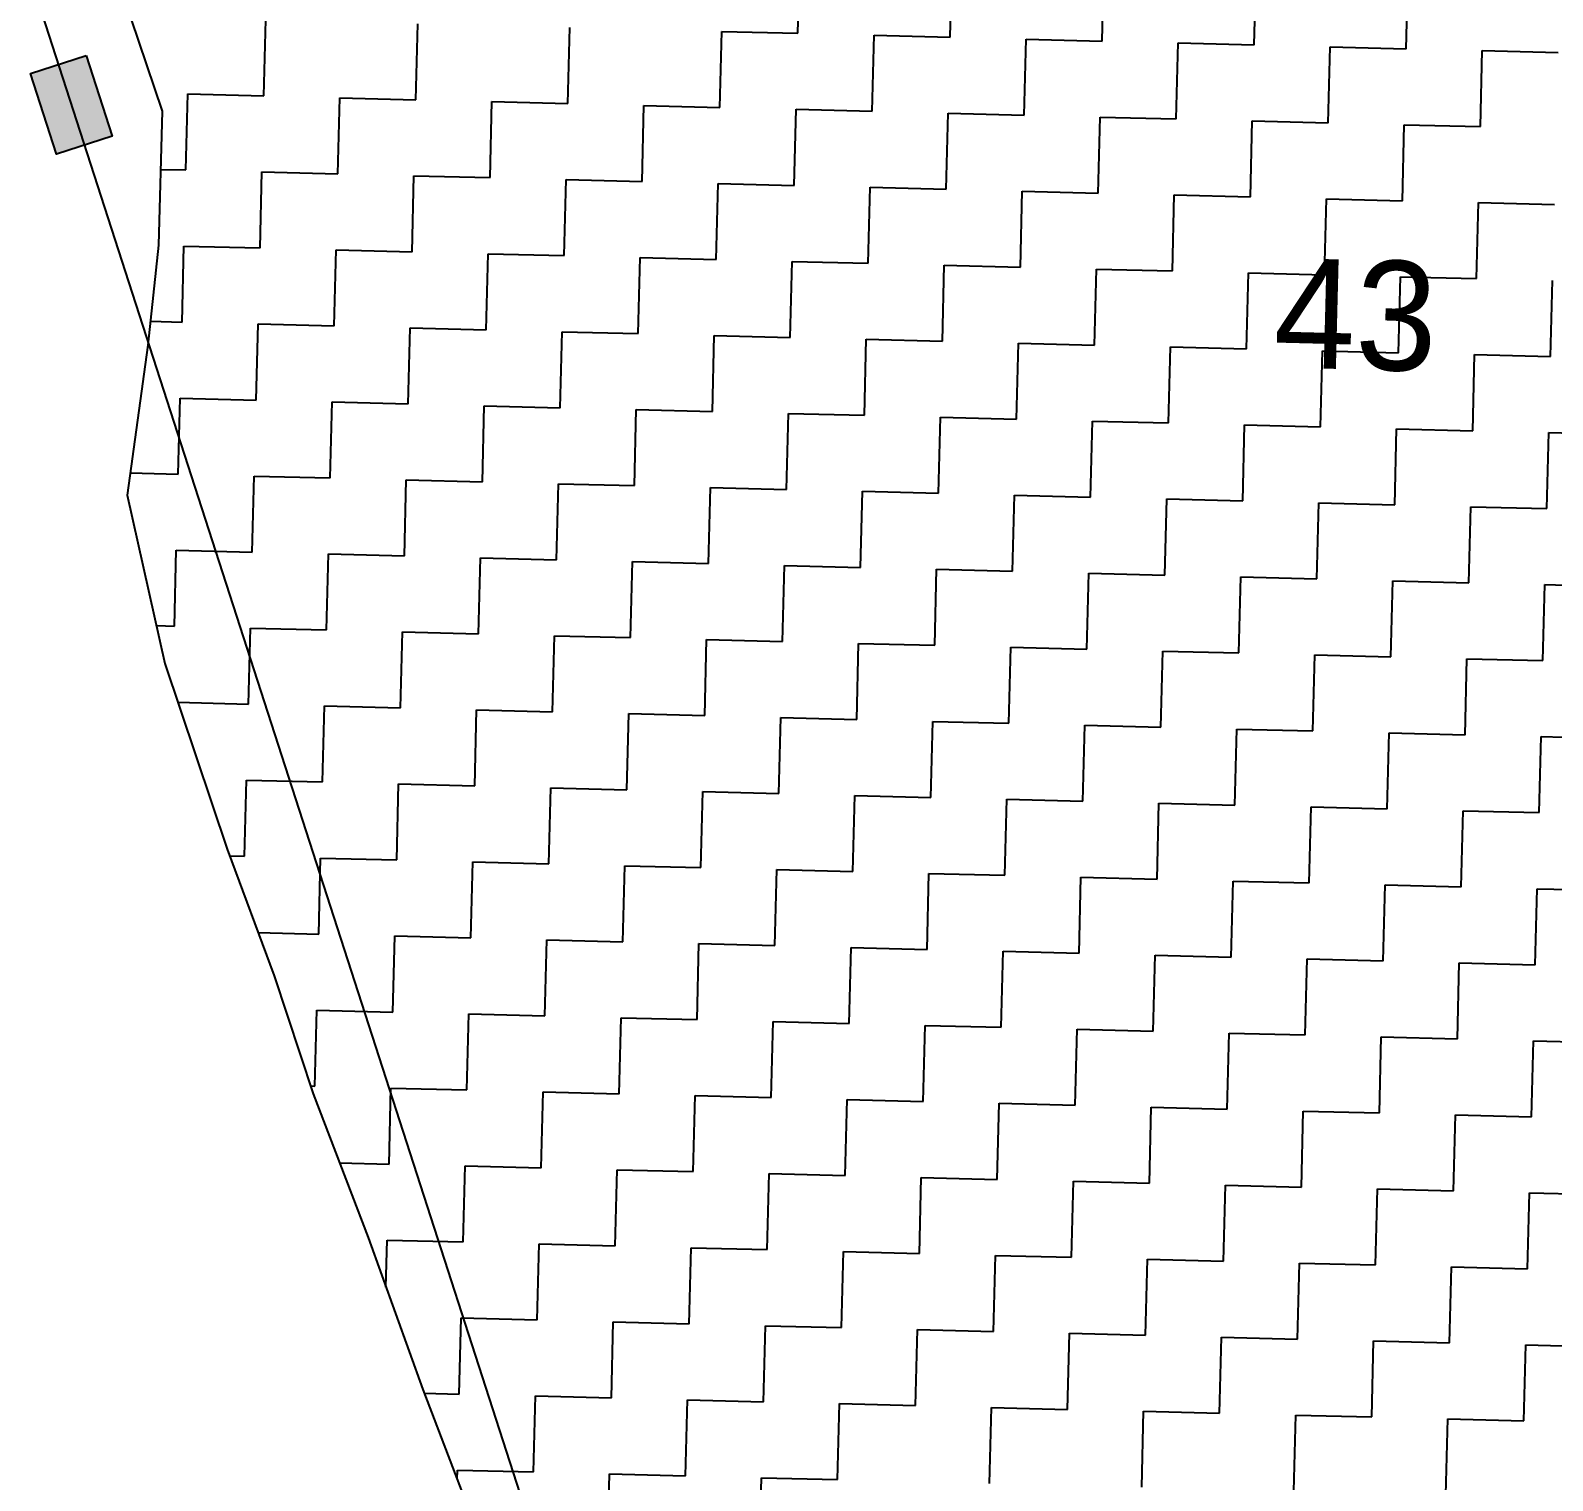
# Model space of a CAD drawing. Header units: metres. Extents: x 281733 to 284660, y 2048347 to 2052315.
# Drawn here: x 282327.9 to 282532.7, y 2049925.5 to 2050120.6 of the extents above; entities that cross this region are included whole.
import ezdxf
from ezdxf.enums import TextEntityAlignment as Align

# ---------------------------------------------------------------- set-up
doc = ezdxf.new("R2010")
doc.units = ezdxf.units.M
doc.header["$MEASUREMENT"] = 0
for name, color, linetype in [('POLY_HATCH', 12, 'Continuous'), ('POLY_PARCEL', 6, 'Continuous'), ('TEXT_PARCEL', 7, 'Continuous')]:
    doc.layers.add(name, color=color, linetype=linetype)
doc.styles.add('TEXT_MAP', font='', dxfattribs={"height": 2.5})
doc.styles.get('TEXT_MAP').set_extended_font_data('Kruti Dev 050')

msp = doc.modelspace()

# ---------------------------------------------------------------- hatches: boundary and pattern name
msp.add_hatch(color=256).paths.add_polyline_path([(282331.4, 2050103.99), (282338.9, 2050106.42), (282335.4, 2050117.26), (282327.9, 2050114.84)])

# ---------------------------------------------------------------- linework, layer by layer
msp.add_lwpolyline([(282335.4, 2050117.26), (282338.9, 2050106.42), (282331.4, 2050103.99), (282327.9, 2050114.84)], close=True)
at = {"layer": 'POLY_HATCH', "linetype": 'Continuous'}
for p, q in [((282431.18, 2050120.25), (282431.44, 2050130.48)), ((282451.65, 2050119.73), (282451.91, 2050129.96)), ((282472.11, 2050119.21), (282472.37, 2050129.45)), ((282492.58, 2050118.7), (282492.83, 2050128.93)), ((282513.04, 2050118.18), (282513.3, 2050128.41)), ((282359.3, 2050111.82), (282359.56, 2050122.05)), ((282379.77, 2050111.31), (282380.02, 2050121.54)), ((282400.23, 2050110.79), (282400.49, 2050121.02)), ((282420.69, 2050110.27), (282420.95, 2050120.51)), ((282420.95, 2050120.51), (282431.18, 2050120.25)), ((282441.16, 2050109.76), (282441.42, 2050119.99)), ((282441.42, 2050119.99), (282451.65, 2050119.73)), ((282461.62, 2050109.24), (282461.88, 2050119.47)), ((282461.88, 2050119.47), (282472.11, 2050119.21)), ((282482.09, 2050108.72), (282482.34, 2050118.96)), ((282482.34, 2050118.96), (282492.58, 2050118.7)), ((282502.55, 2050108.21), (282502.81, 2050118.44)), ((282502.81, 2050118.44), (282513.04, 2050118.18)), ((282523.01, 2050107.69), (282523.27, 2050117.92)), ((282523.27, 2050117.92), (282533.5, 2050117.67)), ((282348.81, 2050101.85), (282349.07, 2050112.08)), ((282349.07, 2050112.08), (282359.3, 2050111.82)), ((282369.28, 2050101.33), (282369.53, 2050111.56)), ((282369.53, 2050111.56), (282379.77, 2050111.31)), ((282389.74, 2050100.82), (282390, 2050111.05)), ((282390, 2050111.05), (282400.23, 2050110.79)), ((282410.2, 2050100.3), (282410.46, 2050110.53)), ((282410.46, 2050110.53), (282420.69, 2050110.27)), ((282430.67, 2050099.78), (282430.93, 2050110.02)), ((282430.93, 2050110.02), (282441.16, 2050109.76)), ((282451.13, 2050099.27), (282451.39, 2050109.5)), ((282451.39, 2050109.5), (282461.62, 2050109.24)), ((282471.6, 2050098.75), (282471.85, 2050108.98)), ((282471.85, 2050108.98), (282482.09, 2050108.72)), ((282492.06, 2050098.23), (282492.32, 2050108.47)), ((282492.32, 2050108.47), (282502.55, 2050108.21)), ((282512.52, 2050097.72), (282512.78, 2050107.95)), ((282512.78, 2050107.95), (282523.01, 2050107.69)), ((282345.41, 2050101.93), (282348.81, 2050101.85)), ((282358.79, 2050091.36), (282359.04, 2050101.59)), ((282359.04, 2050101.59), (282369.28, 2050101.33)), ((282379.25, 2050090.84), (282379.51, 2050101.07)), ((282379.51, 2050101.07), (282389.74, 2050100.82)), ((282399.71, 2050090.33), (282399.97, 2050100.56)), ((282399.97, 2050100.56), (282410.2, 2050100.3)), ((282420.18, 2050089.81), (282420.44, 2050100.04)), ((282420.44, 2050100.04), (282430.67, 2050099.78)), ((282440.64, 2050089.29), (282440.9, 2050099.53)), ((282440.9, 2050099.53), (282451.13, 2050099.27)), ((282461.11, 2050088.78), (282461.36, 2050099.01)), ((282461.36, 2050099.01), (282471.6, 2050098.75)), ((282481.57, 2050088.26), (282481.83, 2050098.49)), ((282481.83, 2050098.49), (282492.06, 2050098.23)), ((282502.03, 2050087.74), (282502.29, 2050097.98)), ((282502.29, 2050097.98), (282512.52, 2050097.72)), ((282522.5, 2050087.23), (282522.76, 2050097.46)), ((282522.76, 2050097.46), (282532.99, 2050097.2)), ((282348.3, 2050081.38), (282348.55, 2050091.62)), ((282348.55, 2050091.62), (282358.79, 2050091.36)), ((282368.76, 2050080.87), (282369.02, 2050091.1)), ((282369.02, 2050091.1), (282379.25, 2050090.84)), ((282389.22, 2050080.35), (282389.48, 2050090.58)), ((282389.48, 2050090.58), (282399.71, 2050090.33)), ((282409.69, 2050079.84), (282409.95, 2050090.07)), ((282409.95, 2050090.07), (282420.18, 2050089.81)), ((282430.15, 2050079.32), (282430.41, 2050089.55)), ((282430.41, 2050089.55), (282440.64, 2050089.29)), ((282450.62, 2050078.8), (282450.87, 2050089.04)), ((282450.87, 2050089.04), (282461.11, 2050088.78)), ((282471.08, 2050078.29), (282471.34, 2050088.52)), ((282471.34, 2050088.52), (282481.57, 2050088.26)), ((282491.54, 2050077.77), (282491.8, 2050088)), ((282491.8, 2050088), (282502.03, 2050087.74)), ((282512.01, 2050077.25), (282512.27, 2050087.49)), ((282512.27, 2050087.49), (282522.5, 2050087.23)), ((282532.47, 2050076.74), (282532.73, 2050086.97)), ((282344.04, 2050081.49), (282348.3, 2050081.38)), ((282358.27, 2050070.89), (282358.53, 2050081.13)), ((282358.53, 2050081.13), (282368.76, 2050080.87)), ((282378.73, 2050070.38), (282378.99, 2050080.61)), ((282378.99, 2050080.61), (282389.22, 2050080.35)), ((282399.2, 2050069.86), (282399.46, 2050080.09)), ((282399.46, 2050080.09), (282409.69, 2050079.84)), ((282419.66, 2050069.35), (282419.92, 2050079.58)), ((282419.92, 2050079.58), (282430.15, 2050079.32)), ((282440.13, 2050068.83), (282440.38, 2050079.06)), ((282440.38, 2050079.06), (282450.62, 2050078.8)), ((282460.59, 2050068.31), (282460.85, 2050078.55)), ((282460.85, 2050078.55), (282471.08, 2050078.29)), ((282481.05, 2050067.8), (282481.31, 2050078.03)), ((282481.31, 2050078.03), (282491.54, 2050077.77)), ((282501.52, 2050067.28), (282501.78, 2050077.51)), ((282501.78, 2050077.51), (282512.01, 2050077.25)), ((282521.98, 2050066.76), (282522.24, 2050077)), ((282522.24, 2050077), (282532.47, 2050076.74)), ((282347.78, 2050060.92), (282348.04, 2050071.15)), ((282348.04, 2050071.15), (282358.27, 2050070.89)), ((282368.24, 2050060.4), (282368.5, 2050070.64)), ((282368.5, 2050070.64), (282378.73, 2050070.38)), ((282388.71, 2050059.89), (282388.97, 2050070.12)), ((282388.97, 2050070.12), (282399.2, 2050069.86)), ((282409.17, 2050059.37), (282409.43, 2050069.6)), ((282409.43, 2050069.6), (282419.66, 2050069.35)), ((282429.64, 2050058.86), (282429.89, 2050069.09)), ((282429.89, 2050069.09), (282440.13, 2050068.83)), ((282450.1, 2050058.34), (282450.36, 2050068.57)), ((282450.36, 2050068.57), (282460.59, 2050068.31)), ((282470.56, 2050057.82), (282470.82, 2050068.06)), ((282470.82, 2050068.06), (282481.05, 2050067.8)), ((282491.03, 2050057.31), (282491.29, 2050067.54)), ((282491.29, 2050067.54), (282501.52, 2050067.28)), ((282511.49, 2050056.79), (282511.75, 2050067.02)), ((282511.75, 2050067.02), (282521.98, 2050066.76)), ((282531.96, 2050056.27), (282532.21, 2050066.51)), ((282532.21, 2050066.51), (282542.45, 2050066.25)), ((282341.33, 2050061.08), (282347.78, 2050060.92)), ((282357.75, 2050050.43), (282358.01, 2050060.66)), ((282358.01, 2050060.66), (282368.24, 2050060.4)), ((282378.22, 2050049.91), (282378.48, 2050060.15)), ((282378.48, 2050060.15), (282388.71, 2050059.89)), ((282398.68, 2050049.4), (282398.94, 2050059.63)), ((282398.94, 2050059.63), (282409.17, 2050059.37)), ((282419.15, 2050048.88), (282419.4, 2050059.11)), ((282419.4, 2050059.11), (282429.64, 2050058.86)), ((282439.61, 2050048.37), (282439.87, 2050058.6)), ((282439.87, 2050058.6), (282450.1, 2050058.34)), ((282460.07, 2050047.85), (282460.33, 2050058.08)), ((282460.33, 2050058.08), (282470.56, 2050057.82)), ((282480.54, 2050047.33), (282480.8, 2050057.57)), ((282480.8, 2050057.57), (282491.03, 2050057.31)), ((282501, 2050046.82), (282501.26, 2050057.05)), ((282501.26, 2050057.05), (282511.49, 2050056.79)), ((282521.46, 2050046.3), (282521.72, 2050056.53)), ((282521.72, 2050056.53), (282531.96, 2050056.27)), ((282347.26, 2050040.46), (282347.52, 2050050.69)), ((282347.52, 2050050.69), (282357.75, 2050050.43)), ((282367.73, 2050039.94), (282367.99, 2050050.17)), ((282367.99, 2050050.17), (282378.22, 2050049.91)), ((282388.19, 2050039.42), (282388.45, 2050049.66)), ((282388.45, 2050049.66), (282398.68, 2050049.4)), ((282408.66, 2050038.91), (282408.91, 2050049.14)), ((282408.91, 2050049.14), (282419.15, 2050048.88)), ((282429.12, 2050038.39), (282429.38, 2050048.62)), ((282429.38, 2050048.62), (282439.61, 2050048.37)), ((282449.58, 2050037.88), (282449.84, 2050048.11)), ((282449.84, 2050048.11), (282460.07, 2050047.85)), ((282470.05, 2050037.36), (282470.31, 2050047.59)), ((282470.31, 2050047.59), (282480.54, 2050047.33)), ((282490.51, 2050036.84), (282490.77, 2050047.08)), ((282490.77, 2050047.08), (282501, 2050046.82)), ((282510.97, 2050036.33), (282511.23, 2050046.56)), ((282511.23, 2050046.56), (282521.46, 2050046.3)), ((282531.44, 2050035.81), (282531.7, 2050046.04)), ((282531.7, 2050046.04), (282541.93, 2050045.78)), ((282344.85, 2050040.52), (282347.26, 2050040.46)), ((282357.24, 2050029.97), (282357.5, 2050040.2)), ((282357.5, 2050040.2), (282367.73, 2050039.94)), ((282377.7, 2050029.45), (282377.96, 2050039.68)), ((282377.96, 2050039.68), (282388.19, 2050039.42)), ((282398.17, 2050028.93), (282398.42, 2050039.17)), ((282398.42, 2050039.17), (282408.66, 2050038.91)), ((282418.63, 2050028.42), (282418.89, 2050038.65)), ((282418.89, 2050038.65), (282429.12, 2050038.39)), ((282439.09, 2050027.9), (282439.35, 2050038.13)), ((282439.35, 2050038.13), (282449.58, 2050037.88)), ((282459.56, 2050027.39), (282459.82, 2050037.62)), ((282459.82, 2050037.62), (282470.05, 2050037.36)), ((282480.02, 2050026.87), (282480.28, 2050037.1)), ((282480.28, 2050037.1), (282490.51, 2050036.84)), ((282500.48, 2050026.35), (282500.74, 2050036.59)), ((282500.74, 2050036.59), (282510.97, 2050036.33)), ((282520.95, 2050025.84), (282521.21, 2050036.07)), ((282521.21, 2050036.07), (282531.44, 2050035.81)), ((282347.74, 2050030.21), (282357.24, 2050029.97)), ((282367.21, 2050019.48), (282367.47, 2050029.71)), ((282367.47, 2050029.71), (282377.7, 2050029.45)), ((282387.68, 2050018.96), (282387.93, 2050029.19)), ((282387.93, 2050029.19), (282398.17, 2050028.93)), ((282408.14, 2050018.44), (282408.4, 2050028.68)), ((282408.4, 2050028.68), (282418.63, 2050028.42)), ((282428.6, 2050017.93), (282428.86, 2050028.16)), ((282428.86, 2050028.16), (282439.09, 2050027.9)), ((282449.07, 2050017.41), (282449.33, 2050027.64)), ((282449.33, 2050027.64), (282459.56, 2050027.39)), ((282469.53, 2050016.9), (282469.79, 2050027.13)), ((282469.79, 2050027.13), (282480.02, 2050026.87)), ((282489.99, 2050016.38), (282490.25, 2050026.61)), ((282490.25, 2050026.61), (282500.48, 2050026.35)), ((282510.46, 2050015.86), (282510.72, 2050026.1)), ((282510.72, 2050026.1), (282520.95, 2050025.84)), ((282530.92, 2050015.35), (282531.18, 2050025.58)), ((282531.18, 2050025.58), (282541.41, 2050025.32)), ((282356.72, 2050009.5), (282356.98, 2050019.73)), ((282356.98, 2050019.73), (282367.21, 2050019.48)), ((282377.19, 2050008.99), (282377.44, 2050019.22)), ((282377.44, 2050019.22), (282387.68, 2050018.96)), ((282397.65, 2050008.47), (282397.91, 2050018.7)), ((282397.91, 2050018.7), (282408.14, 2050018.44)), ((282418.11, 2050007.95), (282418.37, 2050018.19)), ((282418.37, 2050018.19), (282428.6, 2050017.93)), ((282438.58, 2050007.44), (282438.84, 2050017.67)), ((282438.84, 2050017.67), (282449.07, 2050017.41)), ((282459.04, 2050006.92), (282459.3, 2050017.15)), ((282459.3, 2050017.15), (282469.53, 2050016.9)), ((282479.5, 2050006.41), (282479.76, 2050016.64)), ((282479.76, 2050016.64), (282489.99, 2050016.38)), ((282499.97, 2050005.89), (282500.23, 2050016.12)), ((282500.23, 2050016.12), (282510.46, 2050015.86)), ((282520.43, 2050005.37), (282520.69, 2050015.6)), ((282520.69, 2050015.6), (282530.92, 2050015.35)), ((282354.7, 2050009.55), (282356.72, 2050009.5)), ((282366.7, 2049999.01), (282366.95, 2050009.24)), ((282366.95, 2050009.24), (282377.19, 2050008.99)), ((282387.16, 2049998.5), (282387.42, 2050008.73)), ((282387.42, 2050008.73), (282397.65, 2050008.47)), ((282407.62, 2049997.98), (282407.88, 2050008.21)), ((282407.88, 2050008.21), (282418.11, 2050007.95)), ((282428.09, 2049997.46), (282428.35, 2050007.7)), ((282428.35, 2050007.7), (282438.58, 2050007.44)), ((282448.55, 2049996.95), (282448.81, 2050007.18)), ((282448.81, 2050007.18), (282459.04, 2050006.92)), ((282469.01, 2049996.43), (282469.27, 2050006.66)), ((282469.27, 2050006.66), (282479.5, 2050006.41)), ((282489.48, 2049995.92), (282489.74, 2050006.15)), ((282489.74, 2050006.15), (282499.97, 2050005.89)), ((282509.94, 2049995.4), (282510.2, 2050005.63)), ((282510.2, 2050005.63), (282520.43, 2050005.37)), ((282530.41, 2049994.88), (282530.66, 2050005.11)), ((282530.66, 2050005.11), (282540.9, 2050004.86)), ((282358.54, 2049999.22), (282366.7, 2049999.01)), ((282376.67, 2049988.52), (282376.93, 2049998.75)), ((282376.93, 2049998.75), (282387.16, 2049998.5)), ((282397.13, 2049988.01), (282397.39, 2049998.24)), ((282397.39, 2049998.24), (282407.62, 2049997.98)), ((282417.6, 2049987.49), (282417.86, 2049997.72)), ((282417.86, 2049997.72), (282428.09, 2049997.46)), ((282438.06, 2049986.97), (282438.32, 2049997.21)), ((282438.32, 2049997.21), (282448.55, 2049996.95)), ((282458.52, 2049986.46), (282458.78, 2049996.69)), ((282458.78, 2049996.69), (282469.01, 2049996.43)), ((282478.99, 2049985.94), (282479.25, 2049996.17)), ((282479.25, 2049996.17), (282489.48, 2049995.92)), ((282499.45, 2049985.43), (282499.71, 2049995.66)), ((282499.71, 2049995.66), (282509.94, 2049995.4)), ((282519.92, 2049984.91), (282520.17, 2049995.14)), ((282520.17, 2049995.14), (282530.41, 2049994.88)), ((282366.18, 2049978.55), (282366.44, 2049988.78)), ((282366.44, 2049988.78), (282376.67, 2049988.52)), ((282386.64, 2049978.03), (282386.9, 2049988.26)), ((282386.9, 2049988.26), (282397.13, 2049988.01)), ((282407.11, 2049977.52), (282407.37, 2049987.75)), ((282407.37, 2049987.75), (282417.6, 2049987.49)), ((282427.57, 2049977), (282427.83, 2049987.23)), ((282427.83, 2049987.23), (282438.06, 2049986.97)), ((282448.03, 2049976.48), (282448.29, 2049986.72)), ((282448.29, 2049986.72), (282458.52, 2049986.46)), ((282468.5, 2049975.97), (282468.76, 2049986.2)), ((282468.76, 2049986.2), (282478.99, 2049985.94)), ((282488.96, 2049975.45), (282489.22, 2049985.68)), ((282489.22, 2049985.68), (282499.45, 2049985.43)), ((282509.43, 2049974.94), (282509.68, 2049985.17)), ((282509.68, 2049985.17), (282519.92, 2049984.91)), ((282529.89, 2049974.42), (282530.15, 2049984.65)), ((282530.15, 2049984.65), (282540.38, 2049984.39)), ((282365.58, 2049978.56), (282366.18, 2049978.55)), ((282376.15, 2049968.06), (282376.41, 2049978.29)), ((282376.41, 2049978.29), (282386.64, 2049978.03)), ((282396.62, 2049967.54), (282396.88, 2049977.77)), ((282396.88, 2049977.77), (282407.11, 2049977.52)), ((282417.08, 2049967.03), (282417.34, 2049977.26)), ((282417.34, 2049977.26), (282427.57, 2049977)), ((282437.54, 2049966.51), (282437.8, 2049976.74)), ((282437.8, 2049976.74), (282448.03, 2049976.48)), ((282458.01, 2049965.99), (282458.27, 2049976.23)), ((282458.27, 2049976.23), (282468.5, 2049975.97)), ((282478.47, 2049965.48), (282478.73, 2049975.71)), ((282478.73, 2049975.71), (282488.96, 2049975.45)), ((282498.94, 2049964.96), (282499.19, 2049975.19)), ((282499.19, 2049975.19), (282509.43, 2049974.94)), ((282519.4, 2049964.45), (282519.66, 2049974.68)), ((282519.66, 2049974.68), (282529.89, 2049974.42)), ((282369.48, 2049968.23), (282376.15, 2049968.06)), ((282386.13, 2049957.57), (282386.38, 2049967.8)), ((282386.38, 2049967.8), (282396.62, 2049967.54)), ((282406.59, 2049957.05), (282406.85, 2049967.28)), ((282406.85, 2049967.28), (282417.08, 2049967.03)), ((282427.05, 2049956.54), (282427.31, 2049966.77)), ((282427.31, 2049966.77), (282437.54, 2049966.51)), ((282447.52, 2049956.02), (282447.78, 2049966.25)), ((282447.78, 2049966.25), (282458.01, 2049965.99)), ((282467.98, 2049955.5), (282468.24, 2049965.74)), ((282468.24, 2049965.74), (282478.47, 2049965.48)), ((282488.45, 2049954.99), (282488.7, 2049965.22)), ((282488.7, 2049965.22), (282498.94, 2049964.96)), ((282508.91, 2049954.47), (282509.17, 2049964.7)), ((282509.17, 2049964.7), (282519.4, 2049964.45)), ((282529.37, 2049953.96), (282529.63, 2049964.19)), ((282529.63, 2049964.19), (282539.86, 2049963.93)), ((282375.74, 2049951.5), (282375.89, 2049957.83)), ((282375.89, 2049957.83), (282386.13, 2049957.57)), ((282396.1, 2049947.08), (282396.36, 2049957.31)), ((282396.36, 2049957.31), (282406.59, 2049957.05)), ((282416.56, 2049946.56), (282416.82, 2049956.79)), ((282416.82, 2049956.79), (282427.05, 2049956.54)), ((282437.03, 2049946.05), (282437.29, 2049956.28)), ((282437.29, 2049956.28), (282447.52, 2049956.02)), ((282457.49, 2049945.53), (282457.75, 2049955.76)), ((282457.75, 2049955.76), (282467.98, 2049955.5)), ((282477.96, 2049945.01), (282478.21, 2049955.25)), ((282478.21, 2049955.25), (282488.45, 2049954.99)), ((282498.42, 2049944.5), (282498.68, 2049954.73)), ((282498.68, 2049954.73), (282508.91, 2049954.47)), ((282518.88, 2049943.98), (282519.14, 2049954.21)), ((282519.14, 2049954.21), (282529.37, 2049953.96)), ((282385.61, 2049937.1), (282385.87, 2049947.34)), ((282385.87, 2049947.34), (282396.1, 2049947.08)), ((282406.07, 2049936.59), (282406.33, 2049946.82)), ((282406.33, 2049946.82), (282416.56, 2049946.56)), ((282426.54, 2049936.07), (282426.8, 2049946.3)), ((282426.8, 2049946.3), (282437.03, 2049946.05)), ((282447, 2049935.56), (282447.26, 2049945.79)), ((282447.26, 2049945.79), (282457.49, 2049945.53)), ((282467.47, 2049935.04), (282467.72, 2049945.27)), ((282467.72, 2049945.27), (282477.96, 2049945.01)), ((282487.93, 2049934.52), (282488.19, 2049944.76)), ((282488.19, 2049944.76), (282498.42, 2049944.5)), ((282508.39, 2049934.01), (282508.65, 2049944.24)), ((282508.65, 2049944.24), (282518.88, 2049943.98)), ((282528.86, 2049933.49), (282529.12, 2049943.72)), ((282529.12, 2049943.72), (282539.35, 2049943.47)), ((282380.89, 2049937.22), (282385.61, 2049937.1)), ((282395.58, 2049926.61), (282395.84, 2049936.85)), ((282395.84, 2049936.85), (282406.07, 2049936.59)), ((282416.05, 2049926.1), (282416.31, 2049936.33)), ((282416.31, 2049936.33), (282426.54, 2049936.07)), ((282436.51, 2049925.58), (282436.77, 2049935.81)), ((282436.77, 2049935.81), (282447, 2049935.56)), ((282456.98, 2049925.07), (282457.23, 2049935.3)), ((282457.23, 2049935.3), (282467.47, 2049935.04)), ((282477.44, 2049924.55), (282477.7, 2049934.78)), ((282477.7, 2049934.78), (282487.93, 2049934.52)), ((282497.9, 2049924.03), (282498.16, 2049934.27)), ((282498.16, 2049934.27), (282508.39, 2049934.01)), ((282518.37, 2049923.52), (282518.63, 2049933.75)), ((282518.63, 2049933.75), (282528.86, 2049933.49)), ((282385.32, 2049925.65), (282385.35, 2049926.87)), ((282385.35, 2049926.87), (282395.58, 2049926.61)), ((282405.56, 2049916.12), (282405.82, 2049926.36)), ((282405.82, 2049926.36), (282416.05, 2049926.1)), ((282426.02, 2049915.61), (282426.28, 2049925.84)), ((282426.28, 2049925.84), (282436.51, 2049925.58))]:
    msp.add_line(p, q, dxfattribs=at)
at = {"layer": 'POLY_HATCH'}
for p, q in [((282341.42, 2050122.24), (282345.61, 2050109.75)), ((282345.61, 2050109.75), (282345.15, 2050091.75)), ((282345.15, 2050091.75), (282343.69, 2050078.27)), ((282343.69, 2050078.27), (282340.92, 2050058.08)), ((282340.92, 2050058.08), (282345.99, 2050035.43)), ((282345.99, 2050035.43), (282354.37, 2050010.45)), ((282354.37, 2050010.45), (282360.7, 2049993.41)), ((282360.7, 2049993.41), (282365.93, 2049977.51)), ((282365.93, 2049977.51), (282373.33, 2049958.18)), ((282373.33, 2049958.18), (282380.7, 2049937.73)), ((282380.7, 2049937.73), (282388.09, 2049918.41))]:
    msp.add_line(p, q, dxfattribs=at)
at = {"layer": 'POLY_PARCEL'}
for p, q in [((282329.43, 2050122.9), (282375.73, 2049979.57)), ((282375.73, 2049979.57), (282413.6, 2049862.15))]:
    msp.add_line(p, q, dxfattribs=at)

# ---------------------------------------------------------------- texts
at = {"layer": 'TEXT_PARCEL', "style": 'TEXT_MAP'}
msp.add_text('43', height=14.739, rotation=358.555, dxfattribs=at).set_placement((282506.24, 2050082.39), align=Align.MIDDLE)

doc.saveas('drawing.dxf')
